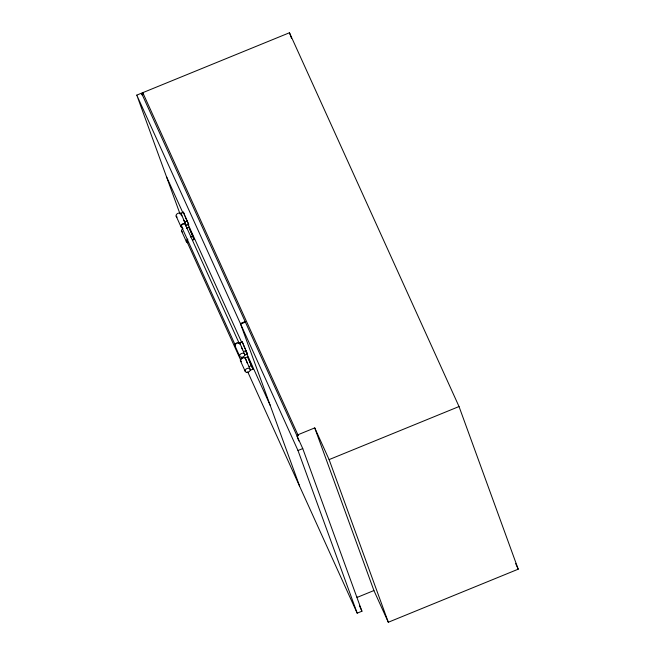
<?xml version="1.0" encoding="UTF-8"?>
<svg xmlns="http://www.w3.org/2000/svg" width="655" height="655" viewBox="0 0 655 655"><rect width="100%" height="100%" fill="white"/><g stroke="black" fill="none" stroke-linecap="round" stroke-linejoin="round"><path stroke-width="0.98" d="M136.78 95.122L141.537 93.174L302.749 448.577L361.937 611.221L357.188 613.162L299.818 486.698L240.393 323.529L136.78 95.122L166.247 176.089L183.089 213.227M143.486 94.582L142.79 92.666L289.469 32.75L459.032 406.542L518.22 569.187L388.309 622.25L373.923 590.548L314.736 427.903L297.968 434.748L298.287 435.649L297.043 436.156L298.778 440.946M142.258 94.95L143.511 94.435M180.903 213.17L183.408 212.146L188.681 224.485L186.176 225.508L180.903 213.17L181.877 215.855M184.874 221.922L187.379 220.899M186.38 228.21L188.877 227.187L194.158 239.534L192.488 240.213M190.351 236.971L192.857 235.947M240.393 323.529L245.142 321.58M245.388 322.113L240.631 324.053L297.992 450.517L357.188 613.162M239.697 342.786L242.203 341.763L247.475 354.101L244.978 355.125L239.697 342.786L240.352 344.579M243.668 351.538L246.174 350.523M245.175 357.827L247.68 356.811L252.953 369.15L250.447 370.173L245.175 357.827L247.271 363.165M249.146 366.587L251.651 365.564M297.992 450.517L302.749 448.577M388.309 622.25L329.113 459.605L459.032 406.542M373.923 590.548L357.155 597.393L356.828 596.5M515.69 563.603L518.22 569.187M314.736 427.903L329.113 459.605M142.79 92.666L298.287 435.649M185.103 216.6L188.681 224.485M245.093 348.845L242.203 341.763M245.887 350.597L247.475 354.101M187.985 224.157L241.638 342.287M245.846 351.571L270.114 405.208M194.158 239.534L188.877 227.187M249.375 361.265L252.953 369.15M359.407 605.638L361.937 611.221M183.793 220.252L184.988 222.88M241.4 347.24L242.596 349.868M185.422 224.796L239.452 343.908M247.77 371.966L299.581 486.174M181.419 226.434L235.448 345.537A2.162 1.523 -24.4 0 1 235.456 344.71M176.154 216.125L180.919 226.638M234.948 345.742L239.714 356.255M186.896 241.482L240.925 360.586M181.623 231.174L186.397 241.687M240.426 360.79L245.191 371.303M289.469 32.75L291.565 38.489M247.68 356.811L248.982 360.389M141.537 93.174L142.233 95.081M183.408 212.146L184.71 215.724M166.501 176.801L180.027 213.948M188.206 242.727A2.702 1.899 -24.4 0 1 186.315 241.359A2.702 1.899 -24.4 0 1 187.821 239.075M182.286 231.935A2.702 1.899 -24.4 0 1 183.056 228.562M241.236 359.194A2.162 1.523 -24.4 0 1 241.474 358.94M241.752 358.703A2.162 1.523 -24.4 0 1 242.759 358.211M187.698 242.211A2.162 1.523 -24.4 0 1 187.723 239.591M241.425 361.699A2.702 1.899 -24.4 0 1 241.458 358.432A2.702 1.899 -24.4 0 1 245.428 358.743M182.311 227.645A2.702 1.899 -24.4 0 1 181.083 225.246A2.702 1.899 -24.4 0 1 184.53 223.584A2.702 1.899 -24.4 0 1 185.758 225.983M177.153 217.042A2.702 1.899 -24.4 0 1 176.383 214.619A2.702 1.899 -24.4 0 1 179.626 213.055A2.702 1.899 -24.4 0 1 181.148 215.118M235.767 344.153A2.162 1.523 -24.4 0 1 235.996 343.891M236.586 343.449A2.162 1.523 -24.4 0 1 237.282 343.171M238.649 343.171A2.162 1.523 -24.4 0 1 239.157 343.466M181.713 226.876A2.162 1.523 -24.4 0 1 183.072 224.116A2.162 1.523 -24.4 0 1 185.414 225.623M182.532 227.236A2.162 1.523 -24.4 0 1 181.951 227.039M235.612 346.503A2.702 1.899 -24.4 0 1 235.98 343.392A2.702 1.899 -24.4 0 1 239.804 343.4M247.009 372.343A2.702 1.899 -24.4 0 0 250.194 369.256A2.702 1.899 -24.4 0 0 245.879 369.24A2.702 1.899 -24.4 0 0 247.009 372.343M241.531 357.294A2.702 1.899 -24.4 0 0 244.724 354.208A2.702 1.899 -24.4 0 0 240.401 354.191A2.702 1.899 -24.4 0 0 241.531 357.294"/></g></svg>
